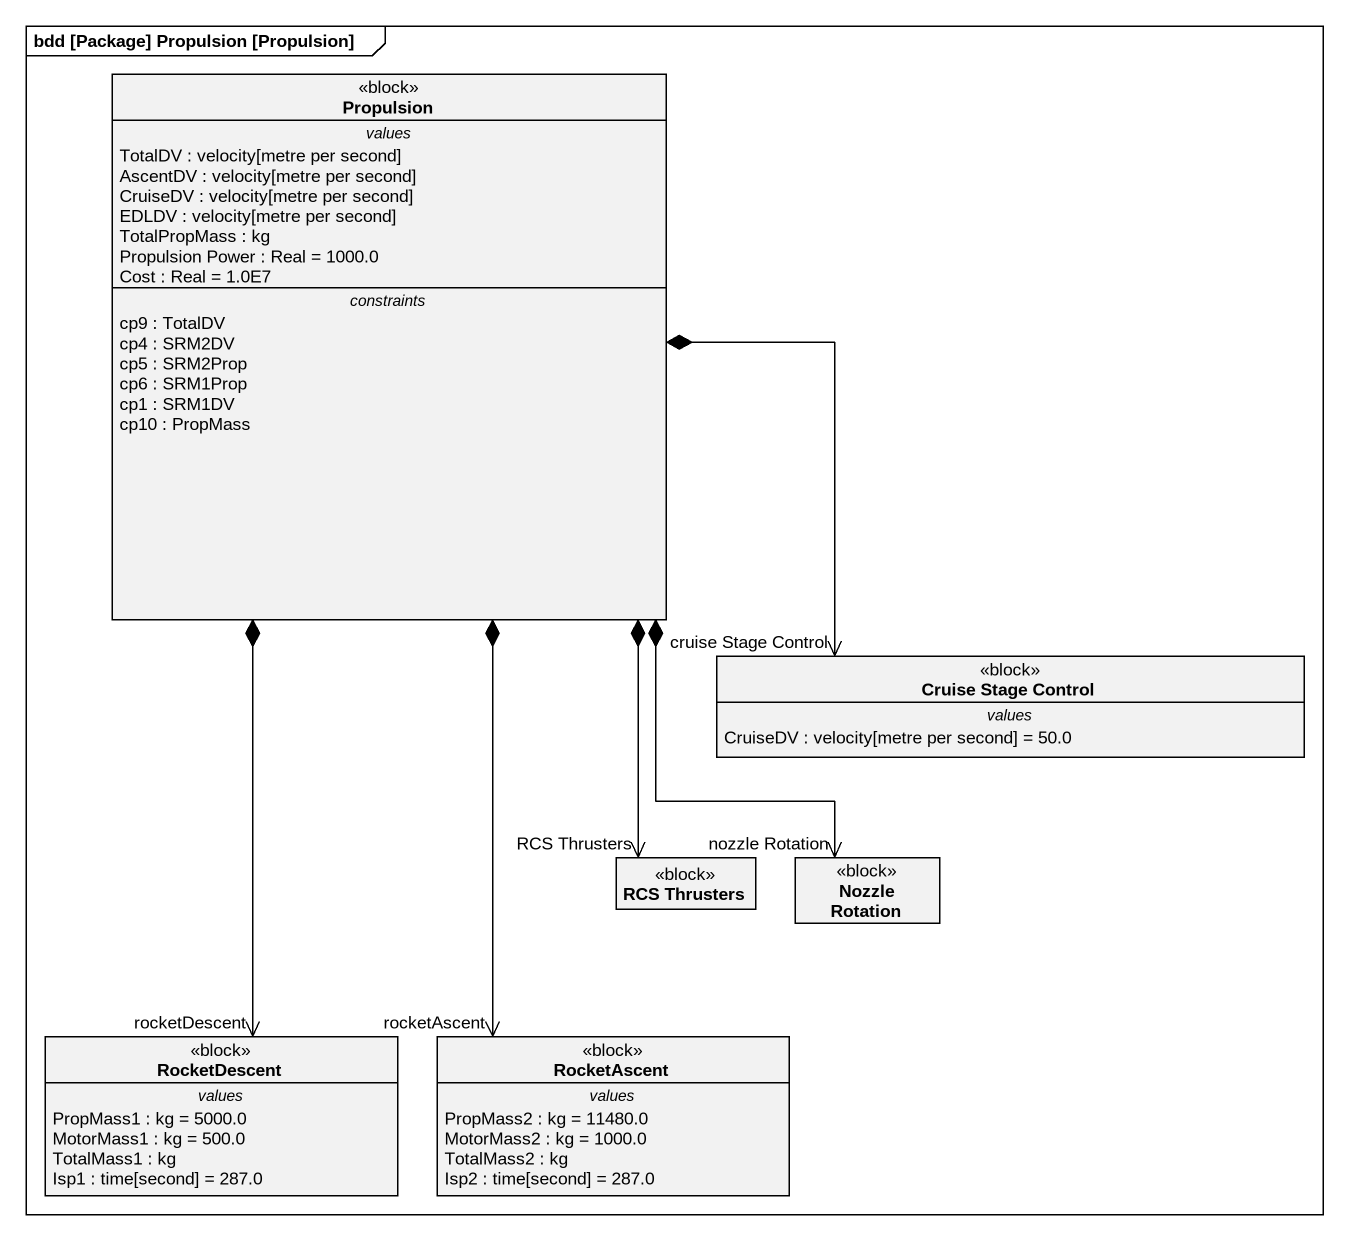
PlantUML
@startuml
mainframe bdd [Package] Propulsion [Propulsion]
hide circle
hide empty members
class Propulsion <<block>> {
  -- values --
  TotalDV : velocity[metre per second]
  AscentDV : velocity[metre per second]
  CruiseDV : velocity[metre per second]
  EDLDV : velocity[metre per second]
  TotalPropMass : kg
  Propulsion Power : Real = 1000.0
  Cost : Real = 1.0E7
  -- constraints --
  cp9 : TotalDV
  cp4 : SRM2DV
  cp5 : SRM2Prop
  cp6 : SRM1Prop
  cp1 : SRM1DV
  cp10 : PropMass
}
class "Cruise Stage Control" as Cruise_Stage_Control <<block>> {
  -- values --
  CruiseDV : velocity[metre per second] = 50.0
}
class "RCS Thrusters" as RCS_Thrusters <<block>>
class "Nozzle Rotation" as Nozzle_Rotation <<block>>
class RocketDescent <<block>> {
  -- values --
  PropMass1 : kg = 5000.0
  MotorMass1 : kg = 500.0
  TotalMass1 : kg
  Isp1 : time[second] = 287.0
}
class RocketAscent <<block>> {
  -- values --
  PropMass2 : kg = 11480.0
  MotorMass2 : kg = 1000.0
  TotalMass2 : kg
  Isp2 : time[second] = 287.0
}
Propulsion *-right-> "cruise Stage Control" Cruise_Stage_Control
Propulsion *--> "RCS Thrusters" RCS_Thrusters
Propulsion *--> "nozzle Rotation" Nozzle_Rotation
Propulsion *--> "rocketDescent" RocketDescent
Propulsion *--> "rocketAscent" RocketAscent
@enduml
